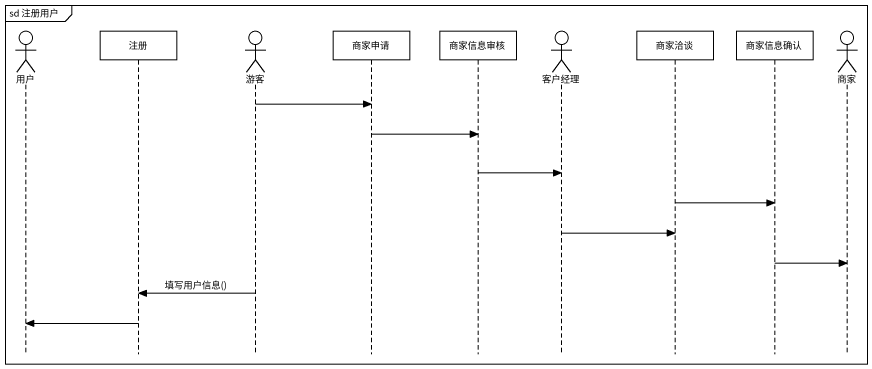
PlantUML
@startuml
mainframe sd 注册用户
hide footbox
actor 用户
participant 注册
actor 游客
participant 商家申请
participant 商家信息审核
actor 客户经理
participant 商家洽谈
participant 商家信息确认
actor 商家

游客 -> 商家申请
商家申请 -> 商家信息审核
商家信息审核 -> 客户经理
商家洽谈 -> 商家信息确认
客户经理 -> 商家洽谈
商家信息确认 -> 商家
游客 -> 注册 : 填写用户信息()
注册 -> 用户
@enduml
